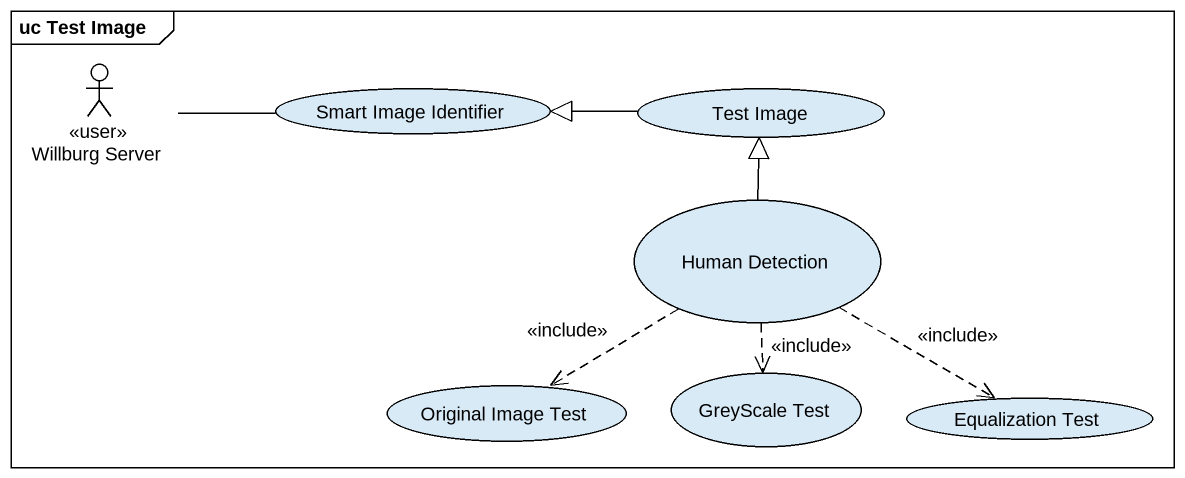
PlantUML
@startuml
mainframe uc Test Image
actor "Willburg Server" as Willburg_Server <<user>>
usecase "Smart Image Identifier" as Smart_Image_Identifier
usecase "Test Image" as Test_Image
usecase "Human Detection" as Human_Detection
usecase "Original Image Test" as Original_Image_Test
usecase "GreyScale Test" as GreyScale_Test
usecase "Equalization Test" as Equalization_Test
Willburg_Server -right- Smart_Image_Identifier
Test_Image -left-|> Smart_Image_Identifier
Human_Detection -up-|> Test_Image
Human_Detection ..> Original_Image_Test : <<include>>
Human_Detection ..> GreyScale_Test : <<include>>
Human_Detection .right.> Equalization_Test : <<include>>
@enduml
